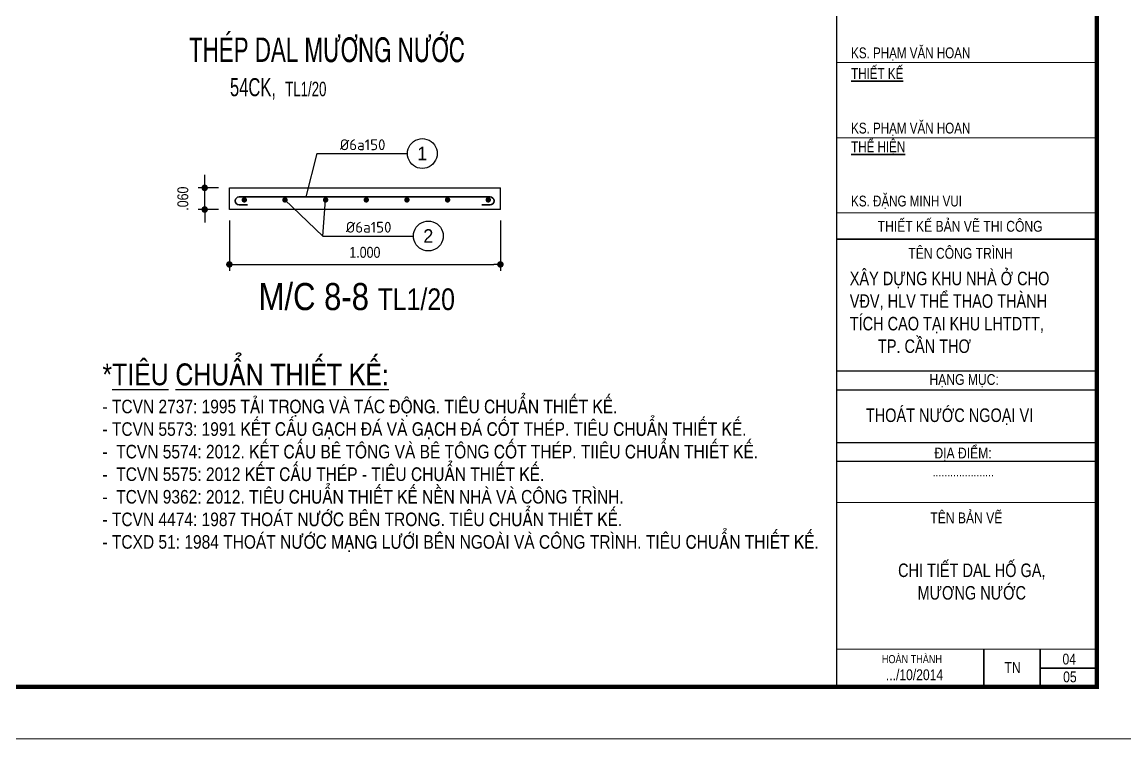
# Model space of a CAD drawing. Header units: millimetres. Extents: x -341 to 79, y 65 to 137.
# Drawn here: x -152.04 to -131.7, y 64.62 to 77.86 of the extents above; entities that cross this region are included whole.
import ezdxf
from ezdxf.enums import TextEntityAlignment as Align

# ---------------------------------------------------------------- set-up
doc = ezdxf.new("R2010")
doc.units = ezdxf.units.MM
doc.header["$LTSCALE"] = 0.3
doc.header["$MEASUREMENT"] = 0
doc.layers.get('0').update_dxf_attribs({"linetype": 'CONTINUOUS', "lineweight": 13})
doc.layers.get('DEFPOINTS').update_dxf_attribs({"linetype": 'CONTINUOUS', "lineweight": 13})
for name, color, linetype in [('COBAN 61', 61, 'CONTINUOUS'), ('DUONGDAN 82', 82, 'CONTINUOUS'), ('GHI CHU', 30, 'CONTINUOUS'), ('LAYER 7', 7, 'CONTINUOUS'), ('LAYER1', 1, 'CONTINUOUS'), ('LAYER5', 5, 'CONTINUOUS'), ('LAYER7', 7, 'CONTINUOUS')]:
    doc.layers.add(name, color=color, linetype=linetype)
doc.layers.add('THOATNUOC', color=4, linetype='CONTINUOUS', lineweight=35)
doc.styles.add('AVO', font='VAVON.TTF')
doc.styles.add('HELVE-KT', font='VHELVCN.TTF')
doc.styles.add('ISO', font='isocpeur.ttf')
doc.styles.add('VNI - HELVE', font='VBOOKMN.TTF', dxfattribs={"width": 0.8})
doc.styles.add('VNIHC2', font='VHELVCN.TTF', dxfattribs={"width": 0.8})
doc.dimstyles.new('1-20', dxfattribs={"dimtxt": 0.2, "dimasz": 0.12, "dimexe": 0.12, "dimexo": 0.2, "dimgap": 0.12, "dimtad": 1, "dimdec": 3, "dimlfac": 0.2, "dimzin": 4, "dimdsep": 46, "dimtxsty": 'HELVE-KT', "dimblk1": 'DOT', "dimblk2": 'DOT', "dimsah": 1, "dimcen": -0.18, "dimadec": 3, "dimazin": 0, "dimtfac": 1, "dimtdec": 3, "dimtmove": 2, "dimatfit": 3, "dimldrblk": 'DOT', "dimfxl": 0, "dimtolj": 1, "dimtzin": 4, "dimarcsym": 0})

# ---------------------------------------------------------------- blocks, each defined once
blk = doc.blocks.new('_DOT')
at = {"color": 0, "linetype": 'ByBlock'}
blk.add_line((-0.5, 0), (-1, 0), dxfattribs=at)
at = {"color": 0, "linetype": 'ByBlock', "const_width": 0.5}
blk.add_lwpolyline([(-0.25, 0, 1), (0.25, 0, 1)], format="xyb", close=True, dxfattribs=at)
blk = doc.blocks.new('*D194')
at = {"layer": 'DEFPOINTS', "color": 0, "linetype": 'Continuous', "lineweight": -2, "ltscale": 0.08}
for p in [(-148.6731244067017, 74.79863447967475), (-148.2179785220982, 74.79863447967475), (-148.2179785220982, 74.39863447967329)]:
    blk.add_point(p, dxfattribs=at)
at = {"layer": 'LAYER1', "color": 0, "linetype": 'Continuous', "lineweight": -2, "ltscale": 0.08}
for p, q in [((-148.6731244067017, 74.91863447967475), (-148.6731244067017, 75.03863447967474)), ((-148.4179785220982, 74.79863447967475), (-148.7931244067017, 74.79863447967475)), ((-148.6731244067017, 74.39863447967329), (-148.6731244067017, 74.79863447967475)), ((-148.4179785220982, 74.39863447967329), (-148.7931244067017, 74.39863447967329)), ((-148.6731244067017, 74.27863447967329), (-148.6731244067017, 74.1586344796733))]:
    blk.add_line(p, q, dxfattribs=at)
at = {"layer": 'LAYER1', "color": 0, "linetype": 'Continuous', "lineweight": -2, "ltscale": 0.08, "xscale": 0.12, "yscale": 0.12, "zscale": 0.12}
for p, rotation in [((-148.6731244067017, 74.79863447967475), 270), ((-148.6731244067017, 74.39863447967329), 90)]:
    blk.add_blockref('_DOT', p, dxfattribs=dict(at, rotation=rotation))
at = {"layer": 'LAYER1', "color": 0, "linetype": 'Continuous', "ltscale": 0.08, "insert": (-149.0752577400351, 74.598634479674), "char_height": 0.2, "attachment_point": 5, "rotation": 90, "style": 'HELVE-KT'}
blk.add_mtext('\\A1;.060', dxfattribs=at)
blk = doc.blocks.new('*D195')
at = {"layer": 'DEFPOINTS', "color": 0, "linetype": 'Continuous', "lineweight": -2, "ltscale": 0.08}
for p in [(-148.2179785220982, 74.39863447967329), (-143.2179777025343, 74.39863447967329), (-143.2179777025343, 73.38447172779817)]:
    blk.add_point(p, dxfattribs=at)
at = {"layer": 'LAYER1', "color": 0, "linetype": 'Continuous', "lineweight": -2, "ltscale": 0.08}
for p, q in [((-148.2179785220982, 74.19863447967329), (-148.2179785220982, 73.26447172779817)), ((-143.2179777025343, 74.19863447967329), (-143.2179777025343, 73.26447172779817)), ((-148.0979785220982, 73.38447172779817), (-143.3379777025343, 73.38447172779817))]:
    blk.add_line(p, q, dxfattribs=at)
at = {"layer": 'LAYER1', "color": 0, "linetype": 'Continuous', "lineweight": -2, "ltscale": 0.08, "xscale": 0.12, "yscale": 0.12, "zscale": 0.12, "rotation": 180}
blk.add_blockref('_DOT', (-148.2179785220982, 73.38447172779817), dxfattribs=at)
at = {"layer": 'LAYER1', "color": 0, "linetype": 'Continuous', "lineweight": -2, "ltscale": 0.08, "xscale": 0.12, "yscale": 0.12, "zscale": 0.12}
blk.add_blockref('_DOT', (-143.2179777025343, 73.38447172779817), dxfattribs=at)
at = {"layer": 'LAYER1', "color": 0, "linetype": 'Continuous', "ltscale": 0.08, "insert": (-145.7179781123162, 73.6066050611315), "char_height": 0.2, "attachment_point": 5, "style": 'HELVE-KT'}
blk.add_mtext('\\A1;1.000', dxfattribs=at)
blk = doc.blocks.new('GA')
at = {"linetype": 'Continuous', "ltscale": 0.08}
h = blk.add_hatch(color=8, dxfattribs=at)
h.paths.add_polyline_path([(158.2701633916805, 167.3623744692742), (158.2701633916805, 167.495982726287), (157.7494767403757, 167.1953641479938), (157.7494767403757, 166.594126991414), (157.8073308127427, 166.5607249271586), (157.8073308127437, 167.095157955225)])
h.paths.add_polyline_path([(158.2701633916805, 167.2955703407627), (157.8651848851156, 167.0617558909792), (157.8651848851146, 166.5941269914149), (158.0387471022178, 166.4939207986386), (158.0387471022178, 166.8947455696996), (158.1544552469501, 166.9615496981999), (158.1544552469521, 166.4271166701278), (158.2701633916805, 166.3603125416238)])
blk.add_hatch(color=8, dxfattribs=at).paths.add_polyline_path([(158.5015796811547, 166.8947455696996), (158.3858715364205, 166.9615496982018), (158.3858715364205, 166.427116670126), (158.2701633916805, 166.3603125416238), (158.2701633916805, 166.2935084131122), (158.7329959706231, 166.5607249271595), (158.7329959706231, 167.095157955225), (158.2701633916805, 167.3623744692733), (158.2701633916805, 167.2955703407607), (158.6751418982549, 167.0617558909792), (158.6751418982568, 166.5941269914149), (158.5015796811547, 166.4939207986395)])
for p, q in [((158.2701633916805, 167.495982726287), (158.2701633916805, 167.3623744692733)), ((158.2701633916805, 167.495982726287), (158.2701633916805, 166.2935084131122)), ((158.2701633916805, 167.3623744692733), (157.8073308127427, 167.095157955225)), ((158.2701633916805, 167.2955703407607), (157.8651848851156, 167.0617558909792)), ((158.2701633916805, 167.3623744692733), (158.7329959706231, 167.095157955225)), ((158.2701633916805, 167.2955703407607), (158.2701633916805, 166.3603125416238)), ((158.2701633916805, 167.2955703407607), (158.6751418982549, 167.0617558909792)), ((157.8073308127427, 167.095157955225), (157.8073308127427, 166.5607249271502)), ((157.8651848851156, 167.0617558909792), (157.8651848851156, 166.5941269914149)), ((158.6751418982549, 167.0617558909792), (158.6751418982549, 166.5941269914149)), ((158.7329959706231, 167.095157955225), (158.7329959706231, 166.5607249271502)), ((158.0387471022178, 166.8947455696996), (158.1544552469521, 166.9615496982018)), ((158.0387471022178, 166.8947455696996), (158.0387471022178, 166.4939207986386)), ((158.1544552469521, 166.9615496982018), (158.1544552469521, 166.427116670126)), ((158.5015796811547, 166.8947455696996), (158.3858715364205, 166.9615496982018)), ((158.3858715364205, 166.9615496982018), (158.3858715364205, 166.427116670126)), ((158.5015796811547, 166.8947455696996), (158.5015796811547, 166.4939207986386))]:
    blk.add_line(p, q, dxfattribs=at)
blk.add_lwpolyline([(157.7494767403757, 166.5941269914149), (158.2701633916805, 166.2935084131122), (158.7908500429893, 166.5941269914149), (158.7908500429893, 167.1953641479938), (158.2701633916805, 167.495982726287), (157.7494767403757, 167.1953641479938)], close=True, dxfattribs=at)
for points in [[(157.8651848851156, 166.5941269914149), (158.0387471022178, 166.4939207986386)], [(158.6751418982549, 166.5941269914149), (158.5015796811547, 166.4939207986386)], [(158.1544552469521, 166.427116670126), (158.2701633916805, 166.3603125416238)], [(158.3858715364205, 166.427116670126), (158.2701633916805, 166.3603125416238)]]:
    blk.add_lwpolyline(points, dxfattribs=at)
for points in [[(155.9492391617392, 153.9408212785835), (160.7488477759715, 153.9408212785835)], [(155.9492391617392, 153.5936349489955), (160.7488477759715, 153.5936349489955)], [(155.9492391617392, 152.6213396083206), (160.7488477759715, 152.6213396083206)], [(155.9492391617392, 152.2741532787326), (160.7488477759715, 152.2741532787326)]]:
    blk.add_lwpolyline(points)
at = {"layer": 'LAYER 7', "lineweight": 35}
for points in [[(155.9492391617392, 175.3273172609648), (160.7488477759715, 175.3273172609648)], [(156.8530408521372, 173.8691346766951), (156.8530408521372, 175.3273172609648)], [(155.9492391617392, 174.8412563995416), (160.7488477759715, 174.8412563995416)], [(155.9492391617392, 174.3551955381183), (160.7488477759715, 174.3551955381183)], [(155.9492391617392, 156.3709436654584), (160.7488477759715, 156.3709436654584)], [(158.6657297984434, 148.8022816804391), (158.6657297984434, 148.107909021263)], [(159.7072887872075, 148.8022816804391), (159.7072887872075, 148.8022816804391), (159.7072887872075, 148.107909021263)], [(159.7072887872075, 148.455095350851), (160.7488477759716, 148.455095350851)]]:
    blk.add_lwpolyline(points, dxfattribs=at)
at = {"layer": 'LAYER7', "const_width": 0.02777490636704263}
blk.add_lwpolyline([(160.7488477759715, 175.8828153883057), (155.9492391617392, 175.8828153883057), (155.9492391617392, 148.107909021263), (160.7488477759715, 148.107909021263)], close=True, dxfattribs=at)
at = {"layer": 'LAYER7'}
for points, const_width in [([(155.9492391617392, 173.8691346766951), (160.7488477759715, 173.8691346766951)], 0.01735931647940165), ([(155.9492391617392, 172.1252030287549), (160.7488477759715, 172.1252030287549)], 0.01735931647940165), ([(155.9492391617392, 170.5250850512267), (160.7488477759715, 170.5250850512267)], 0.01735931647940165), ([(155.9492391617392, 168.9251534032866), (160.7488477759715, 168.9251534032866)], 0.02123113842696838), ([(155.9492391617392, 164.7589174482304), (160.7488477759715, 164.7589174482304)], 0.01735931647940165), ([(155.9492391617392, 162.4119858002902), (160.7488477759715, 162.4119858002902)], 0.01735931647940165), ([(155.9492391617392, 161.023240481938), (160.7488477759715, 161.023240481938)], 0.01735931647940165), ([(155.9492391617392, 159.6344951635858), (160.7488477759715, 159.6344951635858)], 0.01735931647940165), ([(155.9492391617392, 158.2457498452337), (160.7488477759715, 158.2457498452337)], 0.01735931647940165), ([(155.9492391617392, 156.8570045268816), (160.7488477759715, 156.8570045268816)], 0.01735931647940165), ([(155.9492391617392, 151.5103350512258), (160.7488477759716, 151.5103350512258)], 0.01735931647940165), ([(155.9492391617392, 148.8022816804391), (160.7488477759716, 148.8022816804391)], 0.01735931647940165)]:
    blk.add_lwpolyline(points, dxfattribs=dict(at, const_width=const_width))
at = {"layer": 'LAYER 7', "lineweight": 35, "attachment_point": 1, "style": 'VNI - HELVE'}
for s, insert, char_height, width in [('CHÆNH SÖÛA', (156.2170481545831, 175.7404952908948), 0.2, 5.319651437037056), ('LAÀN 1', (156.0793850735031, 175.1741224299241), 0.2, 5.319651437037056), ('LAÀN 2', (156.0793850735031, 174.6880615685009), 0.2, 5.319651437037056), ('LAÀN 3', (156.0793850735031, 174.2020007070776), 0.2, 5.319651437037056), ('GHI CHUÙ:', (156.2170481545831, 173.6488030078555), 0.2, 5.319651437037056), ('CHUÛ ÑAÀU TÖ:', (156.2170481545831, 171.9694912870179), 0.2, 5.319651437037056), ('.........', (156.2170481545831, 170.3235497895722), 0.2, 5.319651437037056), ('...........................', (157.5714825582841, 169.286421389072), 0.2, 5.319651437037056), ('{\\LP.GIAÙM ÑOÁC}', (156.2170481545831, 164.6182295517078), 0.2, 5.319651437037056), ('KS. PHAÏM VAÊN HOAN', (156.2170481545831, 162.6898400683727), 0.2, 5.319651437037056), ('{\\LCHUÛ NHIEÄM}', (156.2170481545831, 162.3255247825447), 0.2, 5.319651437037056), ('KTS. TRÖÔNG BAÙ TUØNG', (156.2117309531004, 161.3697180822935), 0.2, 5.319651437037056), ('{\\LCHUÛ TRÌ + KIEÅM}', (156.2170481545831, 160.9548997571885), 0.2, 5.319651437037056), ('KS. PHAÏM VAÊN HOAN', (156.2170481545831, 159.9123494316684), 0.2, 5.319651437037056), ('{\\LTHIEÁT KEÁ}', (156.2170481545831, 159.5316558555851), 0.2, 5.319651437037056), ('KS. PHAÏM VAÊN HOAN', (156.2170481545831, 158.5236041133163), 0.2, 5.319651437037056), ('{\\LTHEÅ HIEÄN}', (156.2170481545831, 158.1785446378726), 0.2, 5.319651437037056), ('KS. ÑAËNG MINH VUI', (156.2170481545831, 157.1769161332418), 0.2, 5.319651437037056), ('{\\fVNI-Helve|b0|i0|c0|p2;THIEÁT KEÁ BAÛN VEÕ THI COÂNG}', (156.7071528860659, 156.7100578011494), 0.2, 5.319651437037056), ('{\\fVNI-Helve|b0|i0|c0|p2;TEÂN COÂNG TRÌNH}', (157.2728513781961, 156.2120812174201), 0.2, 5.319651437037056), ('XAÂY DÖÏNG KHU NHAØ ÔÛ CHO\\PVÑV, HLV THEÅ THAO THAØNH \\PTÍCH CAO TAÏI KHU LHTDTT, \\P       TP. CAÀN THÔ', (156.1922231277495, 155.7721560271336), 0.25, 7.090826962919878), ('{\\fVNI-Helve|b0|i0|c0|p2;HAÏNG MUÏC:}', (157.6627612197512, 153.8825515421285), 0.2, 5.319651437037056), ('THOAÙT NÖÔÙC NGOAÏI VI', (156.4889945326998, 153.2470238477611), 0.25, 7.090826962919878), ('{\\fVNI-Helve|b0|i0|c0|p2;ÑÒA ÑIEÅM:}', (157.7538332523396, 152.5239108866053), 0.2, 5.319651437037056), ('{\\fVNI-Helve|b0|i0|c0|p2;.....................}', (157.7204011379141, 152.1669458480819), 0.1735931647940165, 5.319651437037056), ('{\\fVNI-Helve|b0|i0|c0|p2;TEÂN BAÛN VEÕ}', (157.6782725953425, 151.3268448895907), 0.2, 5.319651437037056), ('{\\fVNI-Helve|b0|i0|c0|p2;HOAØN THAØNH}', (156.7845745222051, 148.6948530991037), 0.15, 5.319651437037056), ('{\\fVNI-Helve|b0|i0|c0|p2;TN}', (159.0469208876848, 148.5641059275749), 0.2, 5.319651437037056), ('{\\fVNI-Helve|b0|i0|c0|p2;.../10/2014}', (156.8587627153575, 148.4303920351825), 0.2, 5.319651437037056), ('{\\fVNI-Helve|b0|i0|c0|p2;05}', (160.1293225230326, 148.3916023289739), 0.2, 5.319651437037056)]:
    blk.add_mtext(s, dxfattribs=dict(at, insert=insert, char_height=char_height, width=width))
at = {"layer": 'LAYER5', "attachment_point": 1, "style": 'VNI - HELVE'}
for s, insert, char_height, width in [('{\\H0.9774x;CTY COÅ PHAÀN TÖ VAÁN & XAÂY DÖÏNG} ', (156.1883522257252, 168.5897880947574), 0.1989110602132134, 4.679844572089714), ('TRUNG NAM', (157.170887082241, 168.1417959955315), 0.2777490636704263, 3.592961887640782), ('{\\fVNI-Helve|b0|i0|c0|p2;C13-C15, ÑÖÔØNG SOÁ 2, LOÂ SOÁ 8A, PHÖÔØNG HÖNG THAÏNH, \\P                       QUAÄN CAÙI RAÊNG,  TP. CAÀN THÔ}', (156.2957403981276, 166.0108983797512), 0.1249870786516918, 8.02419840725928), ('{\\fVNI-Helve|b0|i0|c0|p2;ÑT: 0710. 37 36 930, FAX: 0710. 37 36 940}', (156.8677836618486, 165.4529290680216), 0.1249870786516918, 8.02419840725928), ('{\\fVNI-Helve|b0|i0|c0|p2;Email: trungnamcantho@yahoo.com.vn}', (157.0899749906734, 165.2165515014788), 0.1249870786516918, 8.02419840725928)]:
    blk.add_mtext(s, dxfattribs=dict(at, insert=insert, char_height=char_height, width=width))

msp = doc.modelspace()

# ---------------------------------------------------------------- linework, layer by layer
at = {"layer": 'COBAN 61'}
for p, q in [((-148.2179785220982, 74.79863447967475), (-143.2179777025343, 74.79863447967475)), ((-148.2179785220982, 74.39863447967329), (-148.2179785220982, 74.79863447967475)), ((-143.2179777025343, 74.39863447967329), (-143.2179777025343, 74.79863447967475)), ((-143.2179777025343, 74.39863447967329), (-148.2179785220982, 74.39863447967329))]:
    msp.add_line(p, q, dxfattribs=at)
at = {"layer": 'DEFPOINTS', "linetype": 'Continuous', "ltscale": 0.08}
msp.add_lwpolyline([(-173.2157092974019, 64.62345853548433), (-131.2157092974019, 64.62345853548433), (-131.2157092974019, 94.32345853549597), (-173.2157092974019, 94.32345853549597)], close=True, dxfattribs=at)
at = {"layer": 'DUONGDAN 82'}
for centre in [(-144.6586898966883, 75.43229150728277), (-144.5478071290958, 73.90969605999837)]:
    msp.add_ellipse(centre, major_axis=(-0.194454385562266, 0.194454385562266), ratio=0.9999999999976614, start_param=4.712388922178575, end_param=10.99557422935816, dxfattribs=at)
at = {"layer": 'LAYER1', "linetype": 'Continuous', "ltscale": 0.08}
for points in [[(-146.6027785611553, 75.43030763015688), (-146.8080454565683, 74.63292435841706)], [(-146.6027785611553, 75.43030763015688), (-144.9336827699775, 75.43030763015688)], [(-146.4918957935628, 73.90771218287247), (-147.1922451879694, 74.57606315894938)], [(-146.4918957935628, 73.90771218287247), (-146.4422451879694, 74.57606315894938)], [(-146.4918957935628, 73.90771218287247), (-144.822800002385, 73.90771218287247)]]:
    msp.add_lwpolyline(points, dxfattribs=at)
at = {"layer": 'LAYER1', "linetype": 'Continuous', "ltscale": 0.08, "const_width": 0.05000000000000001}
for points in [[(-147.9672451878181, 74.57606315894938, 1), (-147.9172451879462, 74.57606315894938, 1)], [(-147.2172451878181, 74.57606315894938, 1), (-147.1672451879462, 74.57606315894938, 1)], [(-146.4672451878181, 74.57606315894938, 1), (-146.4172451879462, 74.57606315894938, 1)], [(-145.7172449419489, 74.57606315894938, 1), (-145.667244942077, 74.57606315894938, 1)], [(-144.9672449419489, 74.57606315894938, 1), (-144.917244942077, 74.57606315894938, 1)], [(-144.2172449419489, 74.57606315894938, 1), (-144.167244942077, 74.57606315894938, 1)], [(-143.4672449419489, 74.57606315894938, 1), (-143.417244942077, 74.57606315894938, 1)]]:
    msp.add_lwpolyline(points, format="xyb", close=True, dxfattribs=at)
at = {"layer": 'LAYER1', "linetype": 'Continuous', "ltscale": 0.08}
for centre, major_axis, ratio, start_param, end_param in [((-147.9422451879694, 74.57606315894938), (0.01767767139857478, 0.01767767139857478), 0.9999999999670612, 5.497787143765668, 8.639379797355462), ((-147.9422451879694, 74.57606315894938), (0.01767767139837604, 0.01767767139837604), 0.9999999999895451, 2.356194490187117, 5.49778714377691), ((-147.1922451879694, 74.57606315894938), (0.01767767139857478, 0.01767767139857478), 0.9999999999670612, 5.497787143765668, 8.639379797355462), ((-147.1922451879694, 74.57606315894938), (0.01767767139837604, 0.01767767139837604), 0.9999999999895451, 2.356194490187117, 5.49778714377691), ((-146.4422451879694, 74.57606315894938), (0.01767767139857478, 0.01767767139857478), 0.9999999999670612, 5.497787143765668, 8.639379797355462), ((-146.4422451879694, 74.57606315894938), (0.01767767139837604, 0.01767767139837604), 0.9999999999895451, 2.356194490187117, 5.49778714377691), ((-145.6922449421003, 74.57606315894938), (0.01767767139857478, 0.01767767139857478), 0.9999999999670612, 5.497787143765668, 8.639379797355462), ((-145.6922449421003, 74.57606315894938), (0.01767767139837604, 0.01767767139837604), 0.9999999999895451, 2.356194490187117, 5.49778714377691), ((-144.9422449421003, 74.57606315894938), (0.01767767139857478, 0.01767767139857478), 0.9999999999670612, 5.497787143765668, 8.639379797355462), ((-144.9422449421003, 74.57606315894938), (0.01767767139837604, 0.01767767139837604), 0.9999999999895451, 2.356194490187117, 5.49778714377691), ((-144.1922449421003, 74.57606315894938), (0.01767767139857478, 0.01767767139857478), 0.9999999999670612, 5.497787143765668, 8.639379797355462), ((-144.1922449421003, 74.57606315894938), (0.01767767139837604, 0.01767767139837604), 0.9999999999895451, 2.356194490187117, 5.49778714377691), ((-143.4422449421003, 74.57606315894938), (0.01767767139857478, 0.01767767139857478), 0.9999999999670612, 5.497787143765668, 8.639379797355462), ((-143.4422449421003, 74.57606315894938), (0.01767767139837604, 0.01767767139837604), 0.9999999999895451, 2.356194490187117, 5.49778714377691)]:
    msp.add_ellipse(centre, major_axis=major_axis, ratio=ratio, start_param=start_param, end_param=end_param, dxfattribs=at)
at = {"layer": 'LAYER7', "linetype": 'Continuous', "const_width": 0.08}
msp.add_lwpolyline([(-132.2157092974019, 93.36091171905102), (-171.415709297399, 93.36091171905102), (-171.415709297399, 65.5860053519875), (-132.2157092974019, 65.5860053519875)], close=True, dxfattribs=at)
at = {"layer": 'THOATNUOC', "linetype": 'Continuous', "ltscale": 0.08}
msp.add_lwpolyline([(-147.8858724151836, 74.4829243584156), (-148.0358724151487, 74.4829243584156, -0.9999999999999999), (-148.0358724151487, 74.63292435841706), (-143.4102818352734, 74.63292435841706, -0.9999999999999999), (-143.4102818352734, 74.4829243584156), (-143.5602818352385, 74.4829243584156)], format="xyb", dxfattribs=at)

# ---------------------------------------------------------------- block references
at = {"layer": 'LAYER 7', "lineweight": -2}
msp.add_blockref('GA', (-292.9645570733734, -82.52190366928428), dxfattribs=at)

# ---------------------------------------------------------------- texts
at = {"layer": 'DUONGDAN 82', "style": 'AVO', "width": 1.000000118234306}
for s, p in [('1', (-144.6586898966883, 75.43229150728277)), ('2', (-144.5478071290958, 73.90969605999837))]:
    msp.add_text(s, height=0.2500000121071935, dxfattribs=at).set_placement(p, align=Align.MIDDLE_CENTER)
at = {"layer": 'GHI CHU', "style": 'ISO', "width": 1.000000113688197}
for p in [(-146.1800112539844, 75.4939875932416, -0.08000000000000002), (-146.0691284863918, 73.9713921459572, -0.08000000000000002)]:
    msp.add_text('%%C6a150', height=0.2000000096854819, dxfattribs=at).set_placement(p)
at = {"layer": 'LAYER 7', "lineweight": 35, "style": 'VNI - HELVE'}
for s, insert, char_height, width, attachment_point in [('CHI TIEÁT DAL HOÁ GA, MÖÔNG NÖÔÙC', (-134.5213818380137, 67.8626743573852), 0.25, 3.030248797479704, 2), ('{\\fVNI-Helve|b0|i0|c0|p2;04}', (-132.8478926367759, 66.19813728817209), 0.2, 5.319651437037056, 1)]:
    msp.add_mtext(s, dxfattribs=dict(at, insert=insert, char_height=char_height, width=width, attachment_point=attachment_point))
at = {"layer": 'LAYER1', "linetype": 'Continuous', "ltscale": 0.08, "width": 32.21333333333333, "attachment_point": 1, "style": 'VNIHC2'}
for s, insert, char_height in [('{\\H1.125x;      THEÙP DAL MÖÔNG NÖÔÙC \\P\\H0.7407x;                 54CK,  \\H0.8x;TL1/20\\P\\H0.875x;            }', (-149.6505198453709, 77.57412899119956), 0.4), ('{\\H0.8333x;\\W1;M/C 8-8 \\H0.8001x;TL1/20}', (-147.6788573568346, 73.04147412588983), 0.6)]:
    msp.add_mtext(s, dxfattribs=dict(at, insert=insert, char_height=char_height))
at = {"layer": 'LAYER1', "linetype": 'Continuous', "ltscale": 0.3, "insert": (-150.5599502348269, 71.55364665564886), "char_height": 0.4, "width": 19.51553159741684, "attachment_point": 1, "style": 'HELVE-KT'}
msp.add_mtext('{\\C1;*\\LTIEÂU CHUAÅN THIEÁT KEÁ:\\P\\H0.625x;\\l- TCVN 2737: 1995 TAÛI TROÏNG VAØ TAÙC ÑOÄNG. TIEÂU CHUAÅN THIEÁT KEÁ.\\P- TCVN 5573: 1991 KEÁT CAÁU GAÏCH ÑAÙ VAØ GAÏCH ÑAÙ COÁT THEÙP. TIEÂU CHUAÅN THIEÁT KEÁ.\\P-  TCVN 5574: 2012. KEÁT CAÁU BEÂ TOÂNG VAØ BEÂ TOÂNG COÁT THEÙP. TIIEÂU CHUAÅN THIEÁT KEÁ.\\P-  TCVN 5575: 2012 KEÁT CAÁU THEÙP - TIEÂU CHUAÅN THIEÁT KEÁ.\\P-  TCVN 9362: 2012. TIEÂU CHUAÅN THIEÁT KEÁ NEÀN NHAØ VAØ COÂNG TRÌNH.\\P- TCVN 4474: 1987 THOAÙT NÖÔÙC BEÂN TRONG. TIEÂU CHUAÅN THIEÁT KEÁ.\\P- TCXD 51: 1984 THOAÙT NÖÔÙC MAÏNG LÖÔÙI BEÂN NGOAØI VAØ COÂNG TRÌNH. TIEÂU CHUAÅN THIEÁT KEÁ.}', dxfattribs=at)

# ---------------------------------------------------------------- dimensions: what is measured, and where the dimension line sits
at = {"layer": 'LAYER1', "linetype": 'Continuous', "ltscale": 0.08}
dim = msp.add_linear_dim(base=(-148.6731244067017, 74.79863447967475), p1=(-148.2179785220982, 74.39863447967329), p2=(-148.2179785220982, 74.79863447967475), angle=90, text='.060', dimstyle='1-20', dxfattribs=at)
dim.commit()
dim.dimension.update_dxf_attribs({"geometry": '*D194', "text_midpoint": (-149.0752577400351, 74.598634479674)})
dim = msp.add_linear_dim(base=(-143.2179777025343, 73.38447172779817), p1=(-148.2179785220982, 74.39863447967329), p2=(-143.2179777025343, 74.39863447967329), dimstyle='1-20', dxfattribs=at)
dim.commit()
dim.dimension.update_dxf_attribs({"geometry": '*D195', "text_midpoint": (-145.7179781123162, 73.6066050611315)})

doc.saveas('drawing.dxf')
